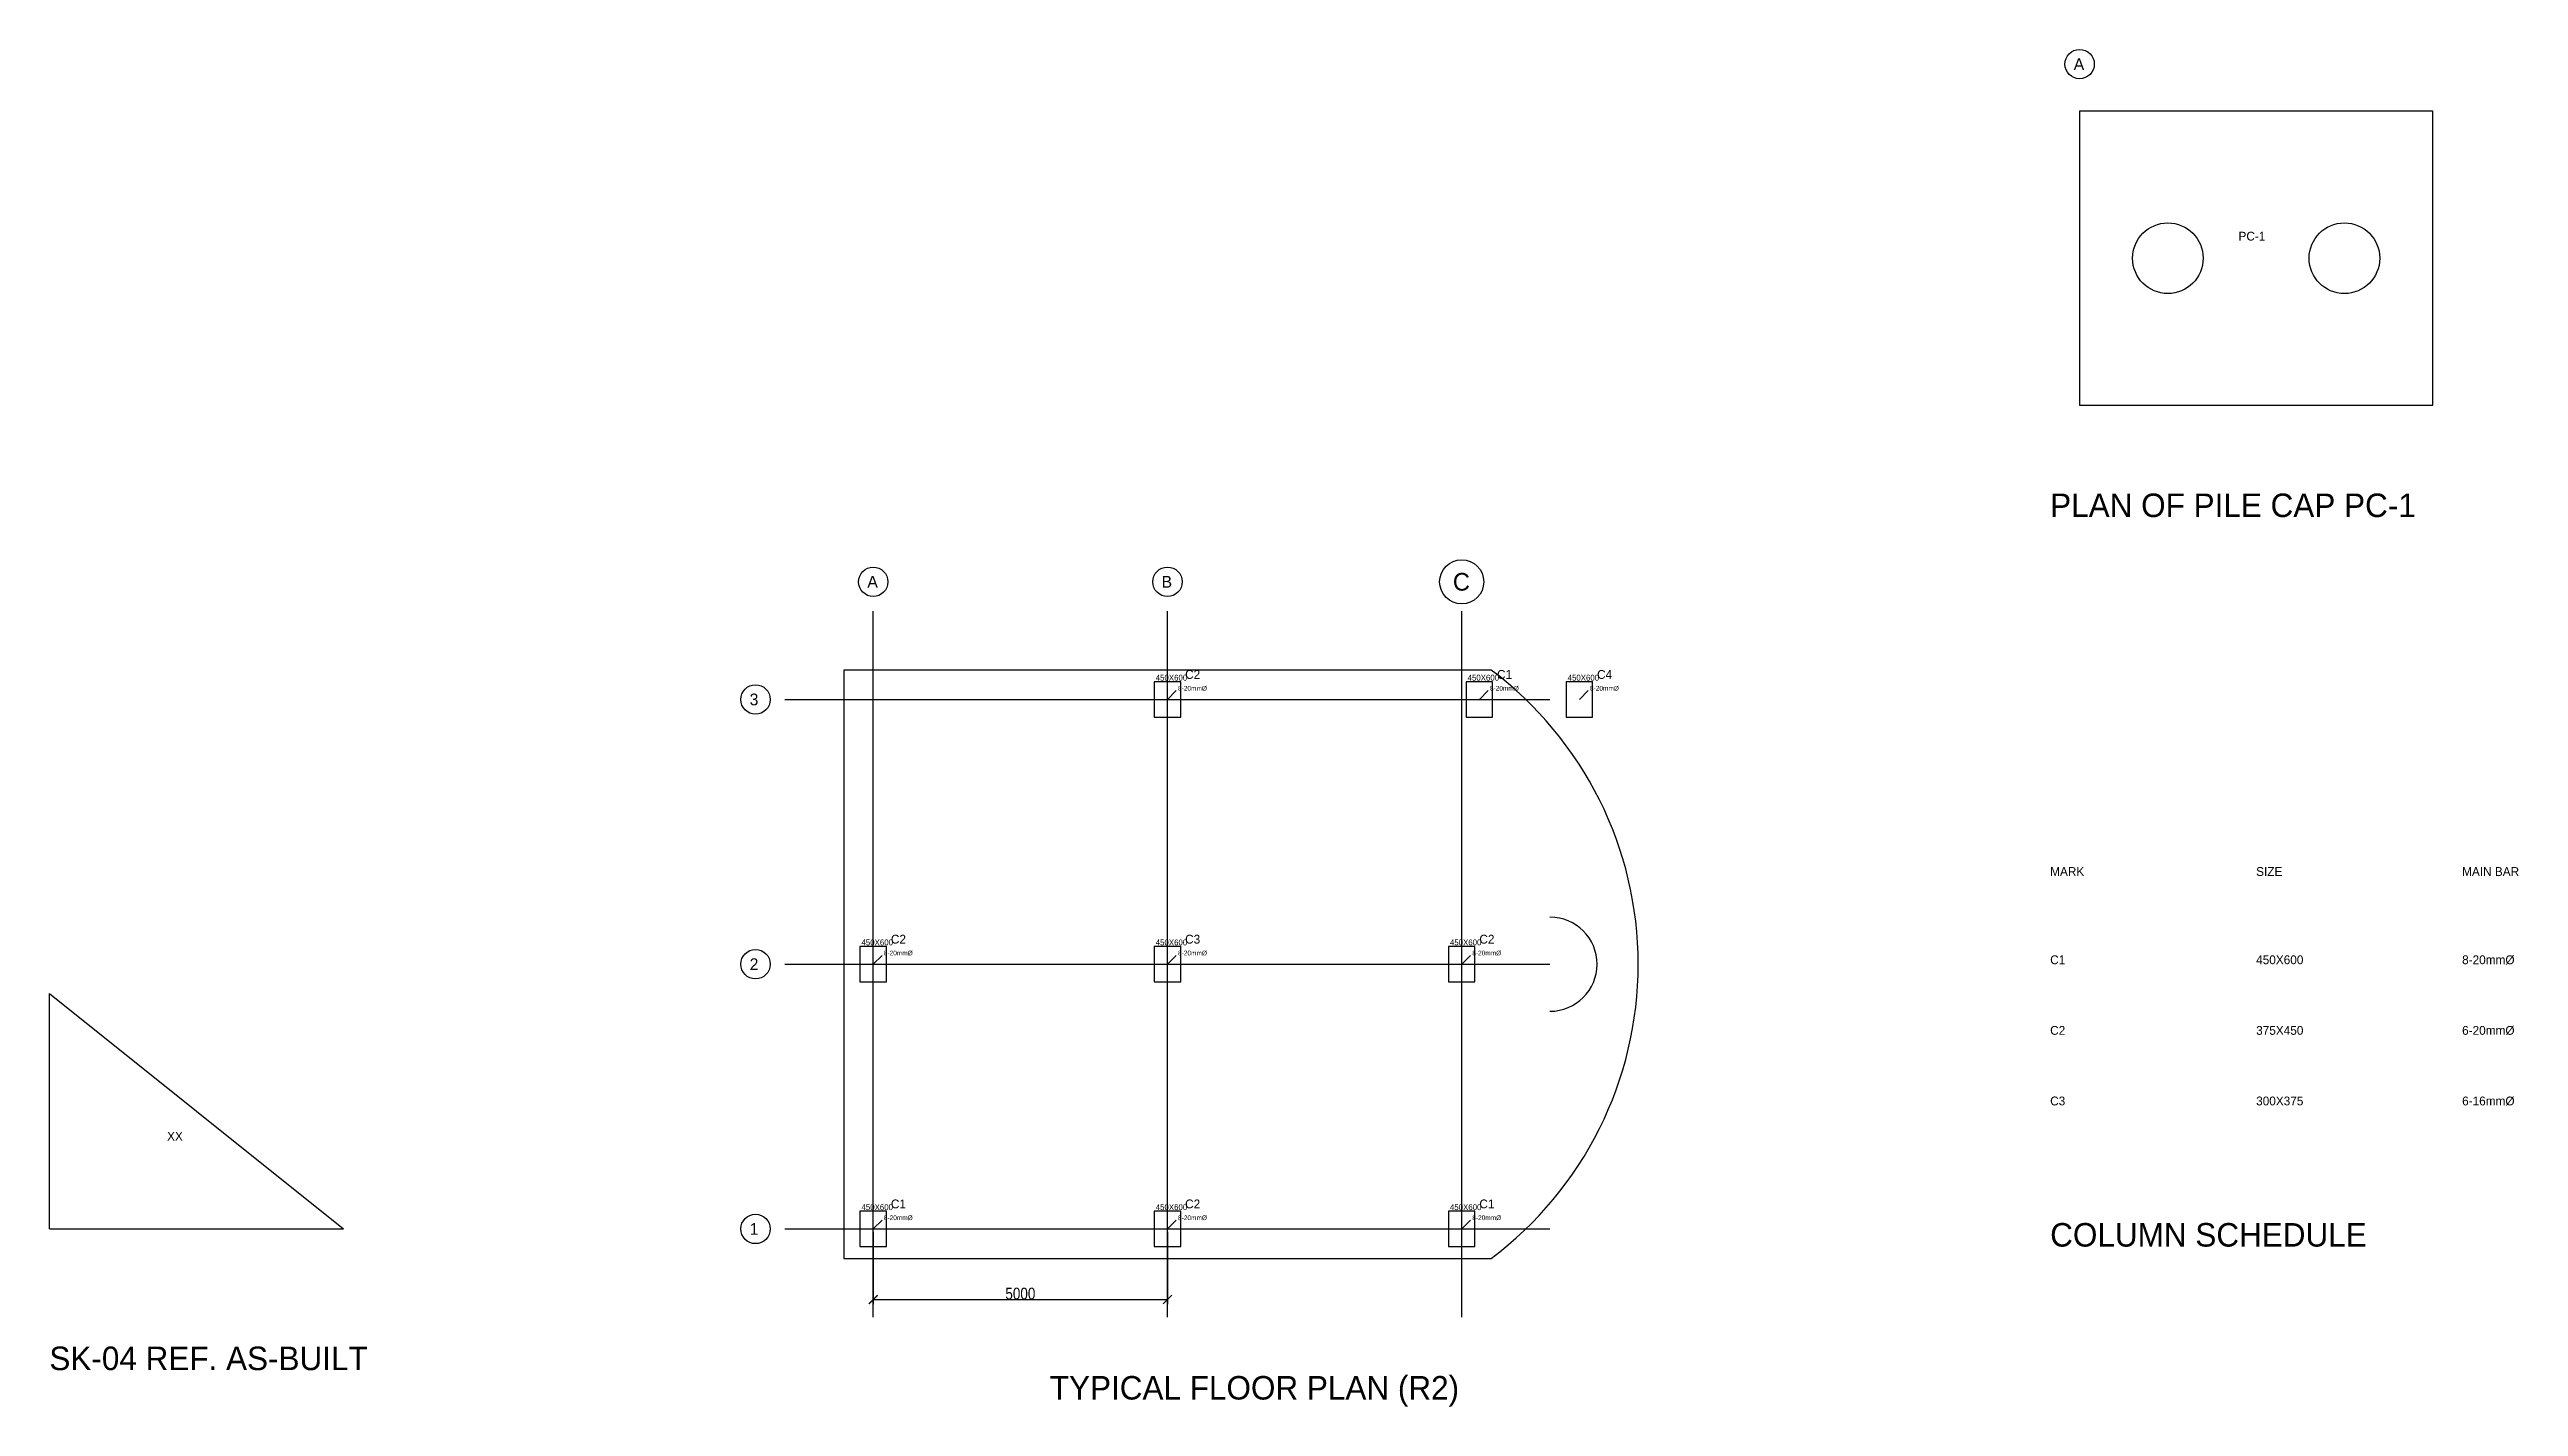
# Model space of a CAD drawing. Header units: millimetres. Extents: x -14000 to 60800, y -3020 to 60300.
# Drawn here: x -14000 to 27960, y -3020 to 20050 of the extents above; entities outside this region: 1.
import ezdxf

# ---------------------------------------------------------------- set-up
doc = ezdxf.new("R2010")
doc.units = ezdxf.units.MM
for name, color, linetype in [('ANNO', 7, 'Continuous'), ('COLUMN', 2, 'Continuous'), ('DIM', 5, 'Continuous'), ('GRID', 8, 'Continuous'), ('SLAB', 3, 'Continuous'), ('TITLE', 7, 'Continuous')]:
    doc.layers.add(name, color=color, linetype=linetype)
doc.styles.add('OpenSansCondensed-Light', font='OpenSansCondensed-Light.ttf')
doc.dimstyles.new('EZDXF', dxfattribs={"dimtxt": 0.25, "dimasz": 0.175, "dimexe": 0.375, "dimexo": 0.125, "dimgap": 0.1, "dimtad": 1, "dimlfac": 100, "dimzin": 12, "dimdsep": 46, "dimtxsty": 'OpenSansCondensed-Light', "dimblk": 'ARCHTICK', "dimcen": 2.5, "dimazin": 3, "dimtfac": 0.5, "dimtmove": 2, "dimatfit": 3})

# ---------------------------------------------------------------- blocks, each defined once
blk = doc.blocks.new('GRID_BUBBLE')
blk.add_circle((0, 0), 250)
blk.add_attdef('LABEL', (-100, -100), '', height=200)
blk = doc.blocks.new('REBAR_TAG')
blk.add_line((0, 0), (150, 150))
blk.add_text('8-20mmØ', height=80).set_placement((180, 150))
blk = doc.blocks.new('COL_450X600')
blk.add_lwpolyline([(-225, -300), (225, -300), (225, 300), (-225, 300)], close=True)
blk.add_blockref('REBAR_TAG', (0, 0))
blk.add_text('450X600', height=100).set_placement((-200, 320))
blk = doc.blocks.new('_ARCHTICK')
at = {"color": 0, "linetype": 'BYBLOCK', "const_width": 0.15}
blk.add_lwpolyline([(-0.5, -0.5), (0.5, 0.5)], dxfattribs=at)

msp = doc.modelspace()

# ---------------------------------------------------------------- linework, layer by layer
at = {"layer": 'ANNO'}
for p, q in [((-14000, 0), (-14000, 4000)), ((-14000, 4000), (-9000, 0)), ((-14000, 0), (-9000, 0))]:
    msp.add_line(p, q, dxfattribs=at)
msp.add_point((0, 0), dxfattribs=at)
at = {"layer": 'COLUMN'}
for centre in [(22000, 16500), (25000, 16500)]:
    msp.add_circle(centre, 600, dxfattribs=at)
at = {"layer": 'GRID'}
for p, q in [((60000, 60000), (60800, 60300)), ((0, -1500), (0, 10500)), ((5000, -1500), (5000, 10500)), ((10000, -1500), (10000, 10500)), ((-1500, 9000), (11500, 9000)), ((-1500, 4500), (11500, 4500)), ((-1500, 0), (11500, 0))]:
    msp.add_line(p, q, dxfattribs=at)
at = {"layer": 'SLAB'}
msp.add_lwpolyline([(20500, 14000), (26500, 14000), (26500, 19000), (20500, 19000)], close=True, dxfattribs=at)
msp.add_lwpolyline([(-500, -500), (10500, -500, 0.5), (10500, 9500), (-500, 9500)], format="xyb", close=True, dxfattribs=at)
msp.add_arc((11500, 4500), 800, 270, 90, dxfattribs=at)

# ---------------------------------------------------------------- block references
at = {"layer": 'COLUMN'}
for p in [(5000, 9000), (10300, 9000), (12000, 9000), (0, 4500), (5000, 4500), (10000, 4500), (0, 0), (5000, 0), (10000, 0)]:
    msp.add_blockref('COL_450X600', p, dxfattribs=at)
at = {"layer": 'GRID'}
for p, values in [((20500, 19800), {'LABEL': 'A'}), ((0, 11000), {'LABEL': 'A'}), ((5000, 11000), {'LABEL': 'B'}), ((-2000, 9000), {'LABEL': '3'}), ((-2000, 4500), {'LABEL': '2'}), ((-2000, 0), {'LABEL': '1'})]:
    msp.add_blockref('GRID_BUBBLE', p, dxfattribs=at).add_auto_attribs(values)
at = {"layer": 'GRID', "xscale": 1.5, "yscale": 1.5}
msp.add_blockref('GRID_BUBBLE', (10000, 11000), dxfattribs=at).add_auto_attribs({'LABEL': 'C'})

# ---------------------------------------------------------------- texts
at = {"layer": 'ANNO'}
for s, p in [('PC-1', (23200, 16800)), ('C2', (5300, 9350)), ('C1', (10600, 9350)), ('C4', (12300, 9350)), ('MARK', (20000, 6000)), ('SIZE', (23500, 6000)), ('MAIN BAR', (27000, 6000)), ('C2', (300, 4850)), ('C3', (5300, 4850)), ('C2', (10300, 4850)), ('C1', (20000, 4500)), ('450X600', (23500, 4500)), ('8-20mmØ', (27000, 4500)), ('C2', (20000, 3300)), ('375X450', (23500, 3300)), ('6-20mmØ', (27000, 3300)), ('C3', (20000, 2100)), ('300X375', (23500, 2100)), ('6-16mmØ', (27000, 2100)), ('XX', (-12000, 1500)), ('C1', (300, 350)), ('C2', (5300, 350)), ('C1', (10300, 350))]:
    msp.add_text(s, height=150, dxfattribs=at).set_placement(p)
at = {"layer": 'TITLE', "char_height": 400, "attachment_point": 1}
for s, insert in [('PLAN OF PILE CAP PC-1', (20000, 12500)), ('COLUMN SCHEDULE', (20000, 100)), ('SK-04 REF. AS-BUILT', (-14000, -2000)), ('TYPICAL FLOOR PLAN (R2)', (3000, -2500))]:
    msp.add_mtext(s, dxfattribs=dict(at, insert=insert))

# ---------------------------------------------------------------- dimensions: what is measured, and where the dimension line sits
at = {"layer": 'DIM'}
msp.add_linear_dim(base=(0, -1200), p1=(0, 0), p2=(5000, 0), dimstyle='EZDXF', override={"dimtxt": 200, "dimasz": 150, "dimexe": 80, "dimexo": 50, "dimlfac": 1}, dxfattribs=at).render()

doc.saveas('drawing.dxf')
